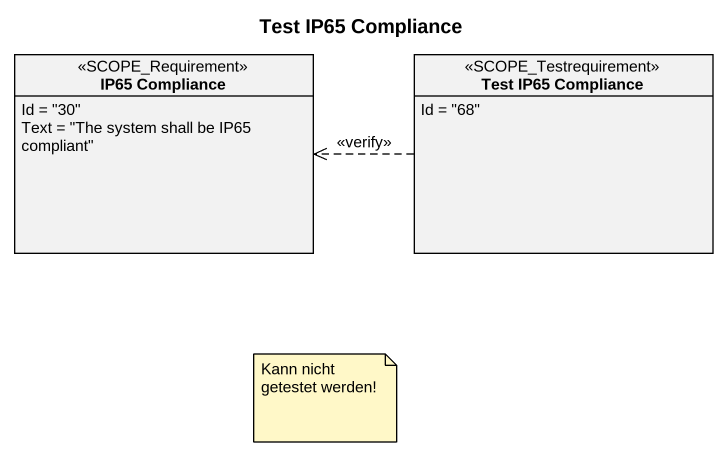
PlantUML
@startuml
title Test IP65 Compliance
hide circle
hide empty members
class "IP65 Compliance" as IP65_Compliance <<SCOPE_Requirement>> {
  Id = "30"
  Text = "The system shall be IP65 compliant"
}
class "Test IP65 Compliance" as Test_IP65_Compliance <<SCOPE_Testrequirement>> {
  Id = "68"
}
Test_IP65_Compliance .left.> IP65_Compliance : <<verify>>
note as N1
  Kann nicht getestet werden!
end note
@enduml
